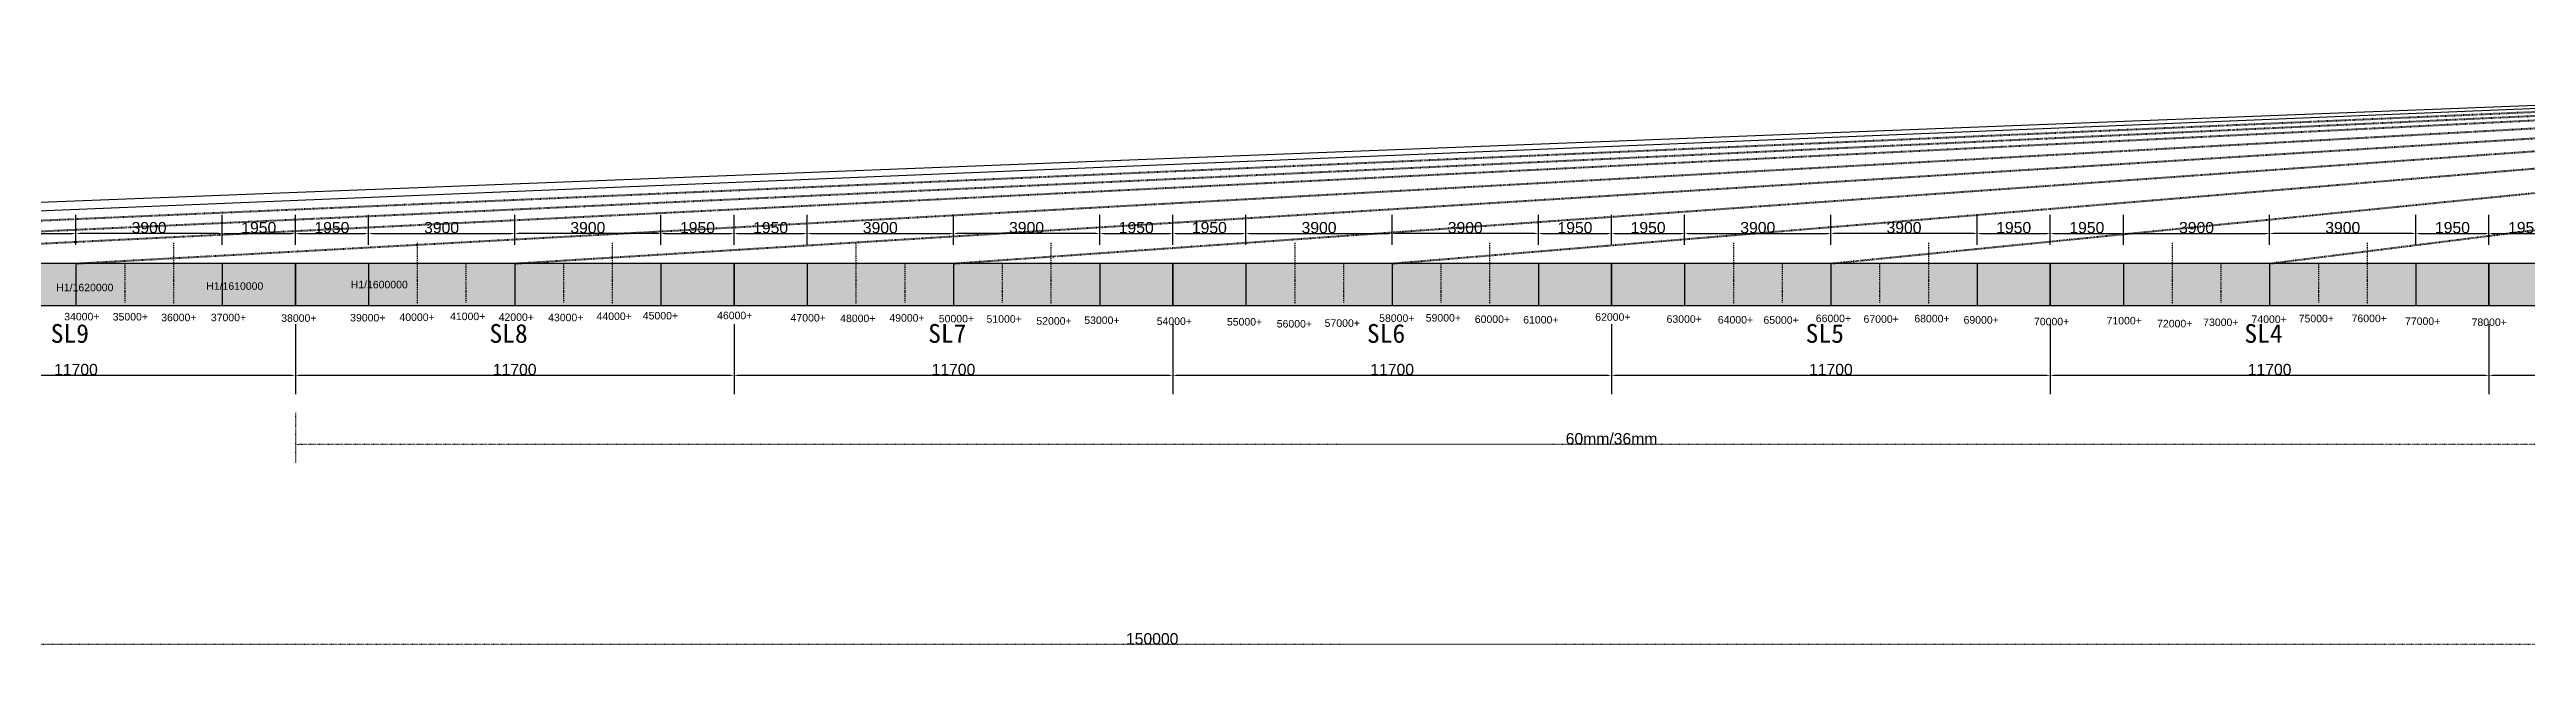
# Model space of a CAD drawing. Header units: millimetres. Extents: x -150378 to 490000, y -63094 to 58178.
# Drawn here: x -104405 to -38351, y -10652 to 5697 of the extents above; entities that cross this region are included whole.
import ezdxf

# ---------------------------------------------------------------- set-up
doc = ezdxf.new("R2010")
doc.units = ezdxf.units.MM
doc.header["$PDMODE"] = 3
doc.header["$PDSIZE"] = 200
doc.linetypes.add('ACAD_ISO03W100', pattern=[30, 12, -18])
doc.linetypes.add('DASHDOTX2', pattern=[50.8, 25.4, -12.7, 0, -12.7])
doc.styles.get("Standard").update_dxf_attribs({"font": 'arial.ttf'})
doc.dimstyles.new('ISO-25', dxfattribs={"dimtxt": 300, "dimasz": 100, "dimexe": 500, "dimexo": 500, "dimtad": 1, "dimtxsty": 'Standard', "dimcen": 2.5, "dimadec": 0, "dimazin": 0, "dimtfac": 1, "dimtmove": 0, "dimatfit": 3, "dimfxl": 1, "dimarcsym": 0})

# ---------------------------------------------------------------- blocks, each defined once
blk = doc.blocks.new('*D31')
at = {"color": 0, "lineweight": -2, "transparency": 16777216}
for p, q in [((-39350, -1619), (-39350, -3480)), ((-27650, -1619), (-27650, -3480)), ((-27750, -2980), (-39250, -2980))]:
    blk.add_line(p, q, dxfattribs=at)
at = {"color": 0, "transparency": 16777216}
for points in [[(-39250, -2964), (-39250, -2997), (-39350, -2980)], [(-27750, -2964), (-27750, -2997), (-27650, -2980)]]:
    blk.add_solid(points, dxfattribs=at)
at = {"layer": 'Defpoints', "color": 0, "transparency": 16777216}
for p in [(-39350, -1119), (-27650, -1119), (-39350, -2980)]:
    blk.add_point(p, dxfattribs=at)
at = {"color": 0, "transparency": 16777216, "insert": (-33500, -2827), "char_height": 300, "attachment_point": 5}
blk.add_mtext('11700', dxfattribs=at)
blk = doc.blocks.new('*D30')
at = {"color": 0, "lineweight": -2, "transparency": 16777216}
for p, q in [((-39350, 500), (-39350, 1299)), ((-39250, 799), (-37500, 799)), ((-37400, 500), (-37400, 1299))]:
    blk.add_line(p, q, dxfattribs=at)
at = {"color": 0, "transparency": 16777216}
for points in [[(-39250, 816), (-39250, 782), (-39350, 799)], [(-37500, 816), (-37500, 782), (-37400, 799)]]:
    blk.add_solid(points, dxfattribs=at)
at = {"layer": 'Defpoints', "color": 0, "transparency": 16777216}
for p in [(-37400, 799), (-39350, 0), (-37400, 0)]:
    blk.add_point(p, dxfattribs=at)
at = {"color": 0, "transparency": 16777216, "insert": (-38375, 953), "char_height": 300, "attachment_point": 5}
blk.add_mtext('1950', dxfattribs=at)
blk = doc.blocks.new('*D34')
at = {"color": 0, "lineweight": -2, "transparency": 16777216}
for p, q in [((-51050, -1619), (-51050, -3480)), ((-39350, -1619), (-39350, -3480)), ((-39450, -2980), (-50950, -2980))]:
    blk.add_line(p, q, dxfattribs=at)
at = {"color": 0, "transparency": 16777216}
for points in [[(-50950, -2964), (-50950, -2997), (-51050, -2980)], [(-39450, -2964), (-39450, -2997), (-39350, -2980)]]:
    blk.add_solid(points, dxfattribs=at)
at = {"layer": 'Defpoints', "color": 0, "transparency": 16777216}
for p in [(-51050, -1119), (-39350, -1119), (-51050, -2980)]:
    blk.add_point(p, dxfattribs=at)
at = {"color": 0, "transparency": 16777216, "insert": (-45200, -2827), "char_height": 300, "attachment_point": 5}
blk.add_mtext('11700', dxfattribs=at)
blk = doc.blocks.new('*D35')
at = {"color": 0, "lineweight": -2, "transparency": 16777216}
for p, q in [((-49100, 500), (-49100, 1299)), ((-49000, 799), (-45300, 799)), ((-45200, 500), (-45200, 1299))]:
    blk.add_line(p, q, dxfattribs=at)
at = {"color": 0, "transparency": 16777216}
for points in [[(-49000, 816), (-49000, 782), (-49100, 799)], [(-45300, 816), (-45300, 782), (-45200, 799)]]:
    blk.add_solid(points, dxfattribs=at)
at = {"layer": 'Defpoints', "color": 0, "transparency": 16777216}
for p in [(-45200, 799), (-49100, 0), (-45200, 0)]:
    blk.add_point(p, dxfattribs=at)
at = {"color": 0, "transparency": 16777216, "insert": (-47150, 953), "char_height": 300, "attachment_point": 5}
blk.add_mtext('3900', dxfattribs=at)
blk = doc.blocks.new('*D36')
at = {"color": 0, "lineweight": -2, "transparency": 16777216}
for p, q in [((-41300, 500), (-41300, 1299)), ((-41200, 799), (-39450, 799)), ((-39350, 500), (-39350, 1299))]:
    blk.add_line(p, q, dxfattribs=at)
at = {"color": 0, "transparency": 16777216}
for points in [[(-41200, 816), (-41200, 782), (-41300, 799)], [(-39450, 816), (-39450, 782), (-39350, 799)]]:
    blk.add_solid(points, dxfattribs=at)
at = {"layer": 'Defpoints', "color": 0, "transparency": 16777216}
for p in [(-39350, 799), (-41300, 0), (-39350, 0)]:
    blk.add_point(p, dxfattribs=at)
at = {"color": 0, "transparency": 16777216, "insert": (-40325, 953), "char_height": 300, "attachment_point": 5}
blk.add_mtext('1950', dxfattribs=at)
blk = doc.blocks.new('*D37')
at = {"color": 0, "lineweight": -2, "transparency": 16777216}
for p, q in [((-45200, 500), (-45200, 1299)), ((-41400, 799), (-45100, 799)), ((-41300, 500), (-41300, 1299))]:
    blk.add_line(p, q, dxfattribs=at)
at = {"color": 0, "transparency": 16777216}
for points in [[(-45100, 816), (-45100, 782), (-45200, 799)], [(-41400, 816), (-41400, 782), (-41300, 799)]]:
    blk.add_solid(points, dxfattribs=at)
at = {"layer": 'Defpoints', "color": 0, "transparency": 16777216}
for p in [(-45200, 799), (-45200, 0), (-41300, 0)]:
    blk.add_point(p, dxfattribs=at)
at = {"color": 0, "transparency": 16777216, "insert": (-43250, 953), "char_height": 300, "attachment_point": 5}
blk.add_mtext('3900', dxfattribs=at)
blk = doc.blocks.new('*D38')
at = {"color": 0, "lineweight": -2, "transparency": 16777216}
for p, q in [((-51050, 500), (-51050, 1299)), ((-50950, 799), (-49200, 799)), ((-49100, 500), (-49100, 1299))]:
    blk.add_line(p, q, dxfattribs=at)
at = {"color": 0, "transparency": 16777216}
for points in [[(-50950, 816), (-50950, 782), (-51050, 799)], [(-49200, 816), (-49200, 782), (-49100, 799)]]:
    blk.add_solid(points, dxfattribs=at)
at = {"layer": 'Defpoints', "color": 0, "transparency": 16777216}
for p in [(-49100, 799), (-51050, 0), (-49100, 0)]:
    blk.add_point(p, dxfattribs=at)
at = {"color": 0, "transparency": 16777216, "insert": (-50075, 953), "char_height": 300, "attachment_point": 5}
blk.add_mtext('1950', dxfattribs=at)
blk = doc.blocks.new('*D39')
at = {"color": 0, "lineweight": -2, "transparency": 16777216}
for p, q in [((-62750, -1619), (-62750, -3480)), ((-51050, -1619), (-51050, -3480)), ((-51150, -2980), (-62650, -2980))]:
    blk.add_line(p, q, dxfattribs=at)
at = {"color": 0, "transparency": 16777216}
for points in [[(-62650, -2964), (-62650, -2997), (-62750, -2980)], [(-51150, -2964), (-51150, -2997), (-51050, -2980)]]:
    blk.add_solid(points, dxfattribs=at)
at = {"layer": 'Defpoints', "color": 0, "transparency": 16777216}
for p in [(-62750, -1119), (-51050, -1119), (-62750, -2980)]:
    blk.add_point(p, dxfattribs=at)
at = {"color": 0, "transparency": 16777216, "insert": (-56900, -2827), "char_height": 300, "attachment_point": 5}
blk.add_mtext('11700', dxfattribs=at)
blk = doc.blocks.new('*D40')
at = {"color": 0, "lineweight": -2, "transparency": 16777216}
for p, q in [((-60800, 500), (-60800, 1299)), ((-60700, 799), (-57000, 799)), ((-56900, 500), (-56900, 1299))]:
    blk.add_line(p, q, dxfattribs=at)
at = {"color": 0, "transparency": 16777216}
for points in [[(-60700, 816), (-60700, 782), (-60800, 799)], [(-57000, 816), (-57000, 782), (-56900, 799)]]:
    blk.add_solid(points, dxfattribs=at)
at = {"layer": 'Defpoints', "color": 0, "transparency": 16777216}
for p in [(-56900, 799), (-60800, 0), (-56900, 0)]:
    blk.add_point(p, dxfattribs=at)
at = {"color": 0, "transparency": 16777216, "insert": (-58850, 953), "char_height": 300, "attachment_point": 5}
blk.add_mtext('3900', dxfattribs=at)
blk = doc.blocks.new('*D41')
at = {"color": 0, "lineweight": -2, "transparency": 16777216}
for p, q in [((-53000, 500), (-53000, 1299)), ((-52900, 799), (-51150, 799)), ((-51050, 500), (-51050, 1299))]:
    blk.add_line(p, q, dxfattribs=at)
at = {"color": 0, "transparency": 16777216}
for points in [[(-52900, 816), (-52900, 782), (-53000, 799)], [(-51150, 816), (-51150, 782), (-51050, 799)]]:
    blk.add_solid(points, dxfattribs=at)
at = {"layer": 'Defpoints', "color": 0, "transparency": 16777216}
for p in [(-51050, 799), (-53000, 0), (-51050, 0)]:
    blk.add_point(p, dxfattribs=at)
at = {"color": 0, "transparency": 16777216, "insert": (-52025, 953), "char_height": 300, "attachment_point": 5}
blk.add_mtext('1950', dxfattribs=at)
blk = doc.blocks.new('*D42')
at = {"color": 0, "lineweight": -2, "transparency": 16777216}
for p, q in [((-56900, 500), (-56900, 1299)), ((-53100, 799), (-56800, 799)), ((-53000, 500), (-53000, 1299))]:
    blk.add_line(p, q, dxfattribs=at)
at = {"color": 0, "transparency": 16777216}
for points in [[(-56800, 816), (-56800, 782), (-56900, 799)], [(-53100, 816), (-53100, 782), (-53000, 799)]]:
    blk.add_solid(points, dxfattribs=at)
at = {"layer": 'Defpoints', "color": 0, "transparency": 16777216}
for p in [(-56900, 799), (-56900, 0), (-53000, 0)]:
    blk.add_point(p, dxfattribs=at)
at = {"color": 0, "transparency": 16777216, "insert": (-54950, 953), "char_height": 300, "attachment_point": 5}
blk.add_mtext('3900', dxfattribs=at)
blk = doc.blocks.new('*D43')
at = {"color": 0, "lineweight": -2, "transparency": 16777216}
for p, q in [((-62750, 500), (-62750, 1299)), ((-62650, 799), (-60900, 799)), ((-60800, 500), (-60800, 1299))]:
    blk.add_line(p, q, dxfattribs=at)
at = {"color": 0, "transparency": 16777216}
for points in [[(-62650, 816), (-62650, 782), (-62750, 799)], [(-60900, 816), (-60900, 782), (-60800, 799)]]:
    blk.add_solid(points, dxfattribs=at)
at = {"layer": 'Defpoints', "color": 0, "transparency": 16777216}
for p in [(-60800, 799), (-62750, 0), (-60800, 0)]:
    blk.add_point(p, dxfattribs=at)
at = {"color": 0, "transparency": 16777216, "insert": (-61775, 953), "char_height": 300, "attachment_point": 5}
blk.add_mtext('1950', dxfattribs=at)
blk = doc.blocks.new('*D44')
at = {"color": 0, "lineweight": -2, "transparency": 16777216}
for p, q in [((-74450, -1619), (-74450, -3480)), ((-62750, -1619), (-62750, -3480)), ((-62850, -2980), (-74350, -2980))]:
    blk.add_line(p, q, dxfattribs=at)
at = {"color": 0, "transparency": 16777216}
for points in [[(-74350, -2964), (-74350, -2997), (-74450, -2980)], [(-62850, -2964), (-62850, -2997), (-62750, -2980)]]:
    blk.add_solid(points, dxfattribs=at)
at = {"layer": 'Defpoints', "color": 0, "transparency": 16777216}
for p in [(-74450, -1119), (-62750, -1119), (-74450, -2980)]:
    blk.add_point(p, dxfattribs=at)
at = {"color": 0, "transparency": 16777216, "insert": (-68600, -2827), "char_height": 300, "attachment_point": 5}
blk.add_mtext('11700', dxfattribs=at)
blk = doc.blocks.new('*D45')
at = {"color": 0, "lineweight": -2, "transparency": 16777216}
for p, q in [((-72500, 500), (-72500, 1299)), ((-72400, 799), (-68700, 799)), ((-68600, 500), (-68600, 1299))]:
    blk.add_line(p, q, dxfattribs=at)
at = {"color": 0, "transparency": 16777216}
for points in [[(-72400, 816), (-72400, 782), (-72500, 799)], [(-68700, 816), (-68700, 782), (-68600, 799)]]:
    blk.add_solid(points, dxfattribs=at)
at = {"layer": 'Defpoints', "color": 0, "transparency": 16777216}
for p in [(-68600, 799), (-72500, 0), (-68600, 0)]:
    blk.add_point(p, dxfattribs=at)
at = {"color": 0, "transparency": 16777216, "insert": (-70550, 953), "char_height": 300, "attachment_point": 5}
blk.add_mtext('3900', dxfattribs=at)
blk = doc.blocks.new('*D46')
at = {"color": 0, "lineweight": -2, "transparency": 16777216}
for p, q in [((-64700, 500), (-64700, 1299)), ((-64600, 799), (-62850, 799)), ((-62750, 500), (-62750, 1299))]:
    blk.add_line(p, q, dxfattribs=at)
at = {"color": 0, "transparency": 16777216}
for points in [[(-64600, 816), (-64600, 782), (-64700, 799)], [(-62850, 816), (-62850, 782), (-62750, 799)]]:
    blk.add_solid(points, dxfattribs=at)
at = {"layer": 'Defpoints', "color": 0, "transparency": 16777216}
for p in [(-62750, 799), (-64700, 0), (-62750, 0)]:
    blk.add_point(p, dxfattribs=at)
at = {"color": 0, "transparency": 16777216, "insert": (-63725, 953), "char_height": 300, "attachment_point": 5}
blk.add_mtext('1950', dxfattribs=at)
blk = doc.blocks.new('*D47')
at = {"color": 0, "lineweight": -2, "transparency": 16777216}
for p, q in [((-68600, 500), (-68600, 1299)), ((-64800, 799), (-68500, 799)), ((-64700, 500), (-64700, 1299))]:
    blk.add_line(p, q, dxfattribs=at)
at = {"color": 0, "transparency": 16777216}
for points in [[(-68500, 816), (-68500, 782), (-68600, 799)], [(-64800, 816), (-64800, 782), (-64700, 799)]]:
    blk.add_solid(points, dxfattribs=at)
at = {"layer": 'Defpoints', "color": 0, "transparency": 16777216}
for p in [(-68600, 799), (-68600, 0), (-64700, 0)]:
    blk.add_point(p, dxfattribs=at)
at = {"color": 0, "transparency": 16777216, "insert": (-66650, 953), "char_height": 300, "attachment_point": 5}
blk.add_mtext('3900', dxfattribs=at)
blk = doc.blocks.new('*D48')
at = {"color": 0, "lineweight": -2, "transparency": 16777216}
for p, q in [((-74450, 500), (-74450, 1299)), ((-74350, 799), (-72600, 799)), ((-72500, 500), (-72500, 1299))]:
    blk.add_line(p, q, dxfattribs=at)
at = {"color": 0, "transparency": 16777216}
for points in [[(-74350, 816), (-74350, 782), (-74450, 799)], [(-72600, 816), (-72600, 782), (-72500, 799)]]:
    blk.add_solid(points, dxfattribs=at)
at = {"layer": 'Defpoints', "color": 0, "transparency": 16777216}
for p in [(-72500, 799), (-74450, 0), (-72500, 0)]:
    blk.add_point(p, dxfattribs=at)
at = {"color": 0, "transparency": 16777216, "insert": (-73475, 953), "char_height": 300, "attachment_point": 5}
blk.add_mtext('1950', dxfattribs=at)
blk = doc.blocks.new('*D49')
at = {"color": 0, "lineweight": -2, "transparency": 16777216}
for p, q in [((-86150, -1619), (-86150, -3480)), ((-74450, -1619), (-74450, -3480)), ((-74550, -2980), (-86050, -2980))]:
    blk.add_line(p, q, dxfattribs=at)
at = {"color": 0, "transparency": 16777216}
for points in [[(-86050, -2964), (-86050, -2997), (-86150, -2980)], [(-74550, -2964), (-74550, -2997), (-74450, -2980)]]:
    blk.add_solid(points, dxfattribs=at)
at = {"layer": 'Defpoints', "color": 0, "transparency": 16777216}
for p in [(-86150, -1119), (-74450, -1119), (-86150, -2980)]:
    blk.add_point(p, dxfattribs=at)
at = {"color": 0, "transparency": 16777216, "insert": (-80300, -2827), "char_height": 300, "attachment_point": 5}
blk.add_mtext('11700', dxfattribs=at)
blk = doc.blocks.new('*D50')
at = {"color": 0, "lineweight": -2, "transparency": 16777216}
for p, q in [((-84200, 500), (-84200, 1299)), ((-84100, 799), (-80400, 799)), ((-80300, 500), (-80300, 1299))]:
    blk.add_line(p, q, dxfattribs=at)
at = {"color": 0, "transparency": 16777216}
for points in [[(-84100, 816), (-84100, 782), (-84200, 799)], [(-80400, 816), (-80400, 782), (-80300, 799)]]:
    blk.add_solid(points, dxfattribs=at)
at = {"layer": 'Defpoints', "color": 0, "transparency": 16777216}
for p in [(-80300, 799), (-84200, 0), (-80300, 0)]:
    blk.add_point(p, dxfattribs=at)
at = {"color": 0, "transparency": 16777216, "insert": (-82250, 953), "char_height": 300, "attachment_point": 5}
blk.add_mtext('3900', dxfattribs=at)
blk = doc.blocks.new('*D51')
at = {"color": 0, "lineweight": -2, "transparency": 16777216}
for p, q in [((-76400, 500), (-76400, 1299)), ((-76300, 799), (-74550, 799)), ((-74450, 500), (-74450, 1299))]:
    blk.add_line(p, q, dxfattribs=at)
at = {"color": 0, "transparency": 16777216}
for points in [[(-76300, 816), (-76300, 782), (-76400, 799)], [(-74550, 816), (-74550, 782), (-74450, 799)]]:
    blk.add_solid(points, dxfattribs=at)
at = {"layer": 'Defpoints', "color": 0, "transparency": 16777216}
for p in [(-74450, 799), (-76400, 0), (-74450, 0)]:
    blk.add_point(p, dxfattribs=at)
at = {"color": 0, "transparency": 16777216, "insert": (-75425, 953), "char_height": 300, "attachment_point": 5}
blk.add_mtext('1950', dxfattribs=at)
blk = doc.blocks.new('*D52')
at = {"color": 0, "lineweight": -2, "transparency": 16777216}
for p, q in [((-80300, 500), (-80300, 1299)), ((-76500, 799), (-80200, 799)), ((-76400, 500), (-76400, 1299))]:
    blk.add_line(p, q, dxfattribs=at)
at = {"color": 0, "transparency": 16777216}
for points in [[(-80200, 816), (-80200, 782), (-80300, 799)], [(-76500, 816), (-76500, 782), (-76400, 799)]]:
    blk.add_solid(points, dxfattribs=at)
at = {"layer": 'Defpoints', "color": 0, "transparency": 16777216}
for p in [(-80300, 799), (-80300, 0), (-76400, 0)]:
    blk.add_point(p, dxfattribs=at)
at = {"color": 0, "transparency": 16777216, "insert": (-78350, 953), "char_height": 300, "attachment_point": 5}
blk.add_mtext('3900', dxfattribs=at)
blk = doc.blocks.new('*D53')
at = {"color": 0, "lineweight": -2, "transparency": 16777216}
for p, q in [((-86150, 500), (-86150, 1299)), ((-86050, 799), (-84300, 799)), ((-84200, 500), (-84200, 1299))]:
    blk.add_line(p, q, dxfattribs=at)
at = {"color": 0, "transparency": 16777216}
for points in [[(-86050, 816), (-86050, 782), (-86150, 799)], [(-84300, 816), (-84300, 782), (-84200, 799)]]:
    blk.add_solid(points, dxfattribs=at)
at = {"layer": 'Defpoints', "color": 0, "transparency": 16777216}
for p in [(-84200, 799), (-86150, 0), (-84200, 0)]:
    blk.add_point(p, dxfattribs=at)
at = {"color": 0, "transparency": 16777216, "insert": (-85175, 953), "char_height": 300, "attachment_point": 5}
blk.add_mtext('1950', dxfattribs=at)
blk = doc.blocks.new('*D54')
at = {"color": 0, "lineweight": -2, "transparency": 16777216}
for p, q in [((-97850, -1619), (-97850, -3480)), ((-86150, -1619), (-86150, -3480)), ((-86250, -2980), (-97750, -2980))]:
    blk.add_line(p, q, dxfattribs=at)
at = {"color": 0, "transparency": 16777216}
for points in [[(-97750, -2964), (-97750, -2997), (-97850, -2980)], [(-86250, -2964), (-86250, -2997), (-86150, -2980)]]:
    blk.add_solid(points, dxfattribs=at)
at = {"layer": 'Defpoints', "color": 0, "transparency": 16777216}
for p in [(-97850, -1119), (-86150, -1119), (-97850, -2980)]:
    blk.add_point(p, dxfattribs=at)
at = {"color": 0, "transparency": 16777216, "insert": (-92000, -2827), "char_height": 300, "attachment_point": 5}
blk.add_mtext('11700', dxfattribs=at)
blk = doc.blocks.new('*D55')
at = {"color": 0, "lineweight": -2, "transparency": 16777216}
for p, q in [((-95900, 500), (-95900, 1299)), ((-95800, 799), (-92100, 799)), ((-92000, 500), (-92000, 1299))]:
    blk.add_line(p, q, dxfattribs=at)
at = {"color": 0, "transparency": 16777216}
for points in [[(-95800, 816), (-95800, 782), (-95900, 799)], [(-92100, 816), (-92100, 782), (-92000, 799)]]:
    blk.add_solid(points, dxfattribs=at)
at = {"layer": 'Defpoints', "color": 0, "transparency": 16777216}
for p in [(-92000, 799), (-95900, 0), (-92000, 0)]:
    blk.add_point(p, dxfattribs=at)
at = {"color": 0, "transparency": 16777216, "insert": (-93950, 953), "char_height": 300, "attachment_point": 5}
blk.add_mtext('3900', dxfattribs=at)
blk = doc.blocks.new('*D56')
at = {"color": 0, "lineweight": -2, "transparency": 16777216}
for p, q in [((-88100, 500), (-88100, 1299)), ((-88000, 799), (-86250, 799)), ((-86150, 500), (-86150, 1299))]:
    blk.add_line(p, q, dxfattribs=at)
at = {"color": 0, "transparency": 16777216}
for points in [[(-88000, 816), (-88000, 782), (-88100, 799)], [(-86250, 816), (-86250, 782), (-86150, 799)]]:
    blk.add_solid(points, dxfattribs=at)
at = {"layer": 'Defpoints', "color": 0, "transparency": 16777216}
for p in [(-86150, 799), (-88100, 0), (-86150, 0)]:
    blk.add_point(p, dxfattribs=at)
at = {"color": 0, "transparency": 16777216, "insert": (-87125, 953), "char_height": 300, "attachment_point": 5}
blk.add_mtext('1950', dxfattribs=at)
blk = doc.blocks.new('*D57')
at = {"color": 0, "lineweight": -2, "transparency": 16777216}
for p, q in [((-92000, 500), (-92000, 1299)), ((-88200, 799), (-91900, 799)), ((-88100, 500), (-88100, 1299))]:
    blk.add_line(p, q, dxfattribs=at)
at = {"color": 0, "transparency": 16777216}
for points in [[(-91900, 816), (-91900, 782), (-92000, 799)], [(-88200, 816), (-88200, 782), (-88100, 799)]]:
    blk.add_solid(points, dxfattribs=at)
at = {"layer": 'Defpoints', "color": 0, "transparency": 16777216}
for p in [(-92000, 799), (-92000, 0), (-88100, 0)]:
    blk.add_point(p, dxfattribs=at)
at = {"color": 0, "transparency": 16777216, "insert": (-90050, 953), "char_height": 300, "attachment_point": 5}
blk.add_mtext('3900', dxfattribs=at)
blk = doc.blocks.new('*D58')
at = {"color": 0, "lineweight": -2, "transparency": 16777216}
for p, q in [((-97850, 500), (-97850, 1299)), ((-97750, 799), (-96000, 799)), ((-95900, 500), (-95900, 1299))]:
    blk.add_line(p, q, dxfattribs=at)
at = {"color": 0, "transparency": 16777216}
for points in [[(-97750, 816), (-97750, 782), (-97850, 799)], [(-96000, 816), (-96000, 782), (-95900, 799)]]:
    blk.add_solid(points, dxfattribs=at)
at = {"layer": 'Defpoints', "color": 0, "transparency": 16777216}
for p in [(-95900, 799), (-97850, 0), (-95900, 0)]:
    blk.add_point(p, dxfattribs=at)
at = {"color": 0, "transparency": 16777216, "insert": (-96875, 953), "char_height": 300, "attachment_point": 5}
blk.add_mtext('1950', dxfattribs=at)
blk = doc.blocks.new('*D59')
at = {"color": 0, "lineweight": -2, "transparency": 16777216}
for p, q in [((-109550, -1619), (-109550, -3480)), ((-97850, -1619), (-97850, -3480)), ((-97950, -2980), (-109450, -2980))]:
    blk.add_line(p, q, dxfattribs=at)
at = {"color": 0, "transparency": 16777216}
for points in [[(-109450, -2964), (-109450, -2997), (-109550, -2980)], [(-97950, -2964), (-97950, -2997), (-97850, -2980)]]:
    blk.add_solid(points, dxfattribs=at)
at = {"layer": 'Defpoints', "color": 0, "transparency": 16777216}
for p in [(-109550, -1119), (-97850, -1119), (-109550, -2980)]:
    blk.add_point(p, dxfattribs=at)
at = {"color": 0, "transparency": 16777216, "insert": (-103700, -2827), "char_height": 300, "attachment_point": 5}
blk.add_mtext('11700', dxfattribs=at)
blk = doc.blocks.new('*D60')
at = {"color": 0, "lineweight": -2, "transparency": 16777216}
for p, q in [((-107600, 500), (-107600, 1299)), ((-107500, 799), (-103800, 799)), ((-103700, 500), (-103700, 1299))]:
    blk.add_line(p, q, dxfattribs=at)
at = {"color": 0, "transparency": 16777216}
for points in [[(-107500, 816), (-107500, 782), (-107600, 799)], [(-103800, 816), (-103800, 782), (-103700, 799)]]:
    blk.add_solid(points, dxfattribs=at)
at = {"layer": 'Defpoints', "color": 0, "transparency": 16777216}
for p in [(-103700, 799), (-107600, 0), (-103700, 0)]:
    blk.add_point(p, dxfattribs=at)
at = {"color": 0, "transparency": 16777216, "insert": (-105650, 953), "char_height": 300, "attachment_point": 5}
blk.add_mtext('3900', dxfattribs=at)
blk = doc.blocks.new('*D61')
at = {"color": 0, "lineweight": -2, "transparency": 16777216}
for p, q in [((-99800, 500), (-99800, 1299)), ((-99700, 799), (-97950, 799)), ((-97850, 500), (-97850, 1299))]:
    blk.add_line(p, q, dxfattribs=at)
at = {"color": 0, "transparency": 16777216}
for points in [[(-99700, 816), (-99700, 782), (-99800, 799)], [(-97950, 816), (-97950, 782), (-97850, 799)]]:
    blk.add_solid(points, dxfattribs=at)
at = {"layer": 'Defpoints', "color": 0, "transparency": 16777216}
for p in [(-97850, 799), (-99800, 0), (-97850, 0)]:
    blk.add_point(p, dxfattribs=at)
at = {"color": 0, "transparency": 16777216, "insert": (-98825, 953), "char_height": 300, "attachment_point": 5}
blk.add_mtext('1950', dxfattribs=at)
blk = doc.blocks.new('*D62')
at = {"color": 0, "lineweight": -2, "transparency": 16777216}
for p, q in [((-103700, 500), (-103700, 1299)), ((-99900, 799), (-103600, 799)), ((-99800, 500), (-99800, 1299))]:
    blk.add_line(p, q, dxfattribs=at)
at = {"color": 0, "transparency": 16777216}
for points in [[(-103600, 816), (-103600, 782), (-103700, 799)], [(-99900, 816), (-99900, 782), (-99800, 799)]]:
    blk.add_solid(points, dxfattribs=at)
at = {"layer": 'Defpoints', "color": 0, "transparency": 16777216}
for p in [(-103700, 799), (-103700, 0), (-99800, 0)]:
    blk.add_point(p, dxfattribs=at)
at = {"color": 0, "transparency": 16777216, "insert": (-101750, 953), "char_height": 300, "attachment_point": 5}
blk.add_mtext('3900', dxfattribs=at)
blk = doc.blocks.new('*D136')
at = {"color": 0, "linetype": 'ACAD_ISO03W100', "lineweight": -2, "transparency": 16777216}
for p, q in [((-150000, -1622), (-150000, -10652)), ((0, -7582), (0, -10652)), ((-100, -10152), (-149900, -10152))]:
    blk.add_line(p, q, dxfattribs=at)
at = {"color": 0, "linetype": 'ACAD_ISO03W100', "lineweight": 100, "transparency": 16777216}
for points in [[(-149900, -10135), (-149900, -10169), (-150000, -10152)], [(-100, -10135), (-100, -10169), (0, -10152)]]:
    blk.add_solid(points, dxfattribs=at)
at = {"layer": 'Defpoints', "color": 0, "linetype": 'ACAD_ISO03W100', "lineweight": 100, "transparency": 16777216}
for p in [(-150000, -1122), (0, -7082), (-150000, -10152)]:
    blk.add_point(p, dxfattribs=at)
at = {"color": 0, "linetype": 'ACAD_ISO03W100', "lineweight": 100, "transparency": 16777216, "insert": (-75000, -9998), "char_height": 300, "attachment_point": 5}
blk.add_mtext('150000', dxfattribs=at)
blk = doc.blocks.new('*D312')
at = {"color": 0, "linetype": 'ACAD_ISO03W100', "lineweight": -2, "transparency": 16777216}
for p, q in [((-97850, -3980), (-97850, -5325)), ((-27650, -3980), (-27650, -5325)), ((-27750, -4825), (-97750, -4825))]:
    blk.add_line(p, q, dxfattribs=at)
at = {"color": 0, "linetype": 'ACAD_ISO03W100', "lineweight": 100, "transparency": 16777216}
for points in [[(-97750, -4808), (-97750, -4841), (-97850, -4825)], [(-27750, -4808), (-27750, -4841), (-27650, -4825)]]:
    blk.add_solid(points, dxfattribs=at)
at = {"layer": 'Defpoints', "color": 0, "linetype": 'ACAD_ISO03W100', "lineweight": 100, "transparency": 16777216}
for p in [(-97850, -3480), (-27650, -3480), (-97850, -4825)]:
    blk.add_point(p, dxfattribs=at)
at = {"color": 0, "linetype": 'ACAD_ISO03W100', "lineweight": 100, "transparency": 16777216, "insert": (-62750, -4669), "char_height": 300, "attachment_point": 5}
blk.add_mtext('60mm/36mm', dxfattribs=at)

msp = doc.modelspace()

# ---------------------------------------------------------------- hatches: boundary and pattern name
at = {"true_color": 0x7aafdf}
h = msp.add_hatch(color=143, dxfattribs=at)
h.dxf.hatch_style = 1
h.paths.add_polyline_path([(-99800, 0), (-103700, 0), (-103700, -1119.046), (-99800, -1119.046)])
h.paths.add_polyline_path([(-97850, 0), (-99800, 0), (-99800, -1119.046), (-97850, -1119.046)])
h.paths.add_polyline_path([(-103700, 0), (-107600, 0), (-107600, -1119.046), (-103700, -1119.046)])
h.paths.add_polyline_path([(-107600, 0), (-109550, 0), (-109550, -1119.046), (-107600, -1119.046)])
h = msp.add_hatch(color=143, dxfattribs=at)
h.dxf.hatch_style = 1
h.paths.add_polyline_path([(-88100, 0), (-92000, 0), (-92000, -1119.046), (-88100, -1119.046)])
h.paths.add_polyline_path([(-86150, 0), (-88100, 0), (-88100, -1119.046), (-86150, -1119.046)])
h.paths.add_polyline_path([(-92000, 0), (-95900, 0), (-95900, -1119.046), (-92000, -1119.046)])
h.paths.add_polyline_path([(-95900, 0), (-97850, 0), (-97850, -1119.046), (-95900, -1119.046)])
h = msp.add_hatch(color=143, dxfattribs=at)
h.dxf.hatch_style = 1
h.paths.add_polyline_path([(-76400, 0), (-80300, 0), (-80300, -1119.046), (-76400, -1119.046)])
h.paths.add_polyline_path([(-74450, 0), (-76400, 0), (-76400, -1119.046), (-74450, -1119.046)])
h.paths.add_polyline_path([(-80300, 0), (-84200, 0), (-84200, -1119.046), (-80300, -1119.046)])
h.paths.add_polyline_path([(-84200, 0), (-86150, 0), (-86150, -1119.046), (-84200, -1119.046)])
h = msp.add_hatch(color=143, dxfattribs=at)
h.dxf.hatch_style = 1
h.paths.add_polyline_path([(-64700, 0), (-68600, 0), (-68600, -1119.046), (-64700, -1119.046)])
h.paths.add_polyline_path([(-62750, 0), (-64700, 0), (-64700, -1119.046), (-62750, -1119.046)])
h.paths.add_polyline_path([(-68600, 0), (-72500, 0), (-72500, -1119.046), (-68600, -1119.046)])
h.paths.add_polyline_path([(-72500, 0), (-74450, 0), (-74450, -1119.046), (-72500, -1119.046)])
h = msp.add_hatch(color=143, dxfattribs=at)
h.dxf.hatch_style = 1
h.paths.add_polyline_path([(-64700, 0), (-68600, 0), (-68600, -1119.046), (-64700, -1119.046)])
h.paths.add_polyline_path([(-62750, 0), (-64700, 0), (-64700, -1119.046), (-62750, -1119.046)])
h.paths.add_polyline_path([(-68600, 0), (-72500, 0), (-72500, -1119.046), (-68600, -1119.046)])
h.paths.add_polyline_path([(-72500, 0), (-74450, 0), (-74450, -1119.046), (-72500, -1119.046)])
h = msp.add_hatch(color=143, dxfattribs=at)
h.dxf.hatch_style = 1
h.paths.add_polyline_path([(-53000, 0), (-56900, 0), (-56900, -1119.046), (-53000, -1119.046)])
h.paths.add_polyline_path([(-51050, 0), (-53000, 0), (-53000, -1119.046), (-51050, -1119.046)])
h.paths.add_polyline_path([(-56900, 0), (-60800, 0), (-60800, -1119.046), (-56900, -1119.046)])
h.paths.add_polyline_path([(-60800, 0), (-62750, 0), (-62750, -1119.046), (-60800, -1119.046)])
h = msp.add_hatch(color=143, dxfattribs=at)
h.dxf.hatch_style = 1
h.paths.add_polyline_path([(-53000, 0), (-56900, 0), (-56900, -1119.046), (-53000, -1119.046)])
h.paths.add_polyline_path([(-51050, 0), (-53000, 0), (-53000, -1119.046), (-51050, -1119.046)])
h.paths.add_polyline_path([(-56900, 0), (-60800, 0), (-60800, -1119.046), (-56900, -1119.046)])
h.paths.add_polyline_path([(-60800, 0), (-62750, 0), (-62750, -1119.046), (-60800, -1119.046)])
h = msp.add_hatch(color=143, dxfattribs=at)
h.dxf.hatch_style = 1
h.paths.add_polyline_path([(-41300, 0), (-45200, 0), (-45200, -1119.046), (-41300, -1119.046)])
h.paths.add_polyline_path([(-39350, 0), (-41300, 0), (-41300, -1119.046), (-39350, -1119.046)])
h.paths.add_polyline_path([(-45200, 0), (-49100, 0), (-49100, -1119.046), (-45200, -1119.046)])
h.paths.add_polyline_path([(-49100, 0), (-51050, 0), (-51050, -1119.046), (-49100, -1119.046)])
h = msp.add_hatch(color=143, dxfattribs=at)
h.dxf.hatch_style = 1
h.paths.add_polyline_path([(-41300, 0), (-45200, 0), (-45200, -1119.046), (-41300, -1119.046)])
h.paths.add_polyline_path([(-39350, 0), (-41300, 0), (-41300, -1119.046), (-39350, -1119.046)])
h.paths.add_polyline_path([(-45200, 0), (-49100, 0), (-49100, -1119.046), (-45200, -1119.046)])
h.paths.add_polyline_path([(-49100, 0), (-51050, 0), (-51050, -1119.046), (-49100, -1119.046)])
h = msp.add_hatch(color=143, dxfattribs=at)
h.dxf.hatch_style = 1
h.paths.add_polyline_path([(-29600, 0), (-33500, 0), (-33500, -1119.046), (-29600, -1119.046)])
h.paths.add_polyline_path([(-27650, 0), (-29600, 0), (-29600, -1119.046), (-27650, -1119.046)])
h.paths.add_polyline_path([(-33500, 0), (-37400, 0), (-37400, -1119.046), (-33500, -1119.046)])
h.paths.add_polyline_path([(-37400, 0), (-39350, 0), (-39350, -1119.046), (-37400, -1119.046)])

# ---------------------------------------------------------------- linework, layer by layer
for p, q in [((-146600, 0), (0, 5696.894, 106998.121)), ((-138800, 0), (0, 5696.894, 106998.121)), ((-103700, 0), (-103700, -1119.046)), ((-103700, 0), (-103700, -1119.046)), ((-99800, 0), (-99800, -1119.046)), ((-95900, 0), (-95900, -1119.046)), ((-92000, 0), (-92000, -1119.046)), ((-92000, 0), (-92000, -1119.046)), ((-88100, 0), (-88100, -1119.046)), ((-84200, 0), (-84200, -1119.046)), ((-80300, 0), (-80300, -1119.046)), ((-80300, 0), (-80300, -1119.046)), ((-76400, 0), (-76400, -1119.046)), ((-72500, 0), (-72500, -1119.046)), ((-72500, 0), (-72500, -1119.046)), ((-68600, 0), (-68600, -1119.046)), ((-68600, 0), (-68600, -1119.046)), ((-68600, 0), (-68600, -1119.046)), ((-64700, 0), (-64700, -1119.046)), ((-64700, 0), (-64700, -1119.046)), ((-60800, 0), (-60800, -1119.046)), ((-60800, 0), (-60800, -1119.046)), ((-56900, 0), (-56900, -1119.046)), ((-56900, 0), (-56900, -1119.046)), ((-56900, 0), (-56900, -1119.046)), ((-53000, 0), (-53000, -1119.046)), ((-53000, 0), (-53000, -1119.046)), ((-49100, 0), (-49100, -1119.046)), ((-49100, 0), (-49100, -1119.046)), ((-45200, 0), (-45200, -1119.046)), ((-45200, 0), (-45200, -1119.046)), ((-45200, 0), (-45200, -1119.046)), ((-41300, 0), (-41300, -1119.046)), ((-41300, 0), (-41300, -1119.046))]:
    msp.add_line(p, q)
at = {"linetype": 'ACAD_ISO03W100', "lineweight": 100}
for p in [(-131000, 0), (-123200, 0), (-115400, 0), (-103700, 0), (-92000, 0), (-80300, 0), (-68600, 0), (-56900, 0), (-45200, 0)]:
    msp.add_line(p, (0, 5696.894, 106998.121), dxfattribs=at)
at = {"color": 1, "linetype": 'DASHDOTX2'}
for p, q in [((-102400, 0, 2240.514), (-102400, -1052.108, -2644.819)), ((-101100, 547.483), (-101100, -1079.094, -2644.819)), ((-94600, 547.483), (-94600, -1079.094, -2644.819)), ((-93300, 0, 2240.514), (-93300, -1052.108, -2644.819)), ((-90700, 0, 2240.514), (-90700, -1052.108, -2644.819)), ((-89400, 547.483), (-89400, -1079.094, -2644.819)), ((-82900, 547.483), (-82900, -1079.094, -2644.819)), ((-81600, 0, 2240.514), (-81600, -1052.108, -2644.819)), ((-79000, 0, 2240.514), (-79000, -1052.108, -2644.819)), ((-77700, 547.483), (-77700, -1079.094, -2644.819)), ((-71200, 547.483), (-71200, -1079.094, -2644.819)), ((-69900, 0, 2240.514), (-69900, -1052.108, -2644.819)), ((-67300, 0, 2240.514), (-67300, -1052.108, -2644.819)), ((-66000, 547.483), (-66000, -1079.094, -2644.819)), ((-59500, 547.483), (-59500, -1079.094, -2644.819)), ((-58200, 0, 2240.514), (-58200, -1052.108, -2644.819)), ((-55600, 0, 2240.514), (-55600, -1052.108, -2644.819)), ((-54300, 547.483), (-54300, -1079.094, -2644.819)), ((-47800, 547.483), (-47800, -1079.094, -2644.819)), ((-46500, 0, 2240.514), (-46500, -1052.108, -2644.819)), ((-43900, 0, 2240.514), (-43900, -1052.108, -2644.819)), ((-42600, 547.483), (-42600, -1079.094, -2644.819))]:
    msp.add_line(p, q, dxfattribs=at)
for points in [[(-97850, 0), (-109550, 0), (-109550, -1119.046), (-97850, -1119.046)], [(-86150, 0), (-97850, 0), (-97850, -1119.046), (-86150, -1119.046)], [(-74450, 0), (-86150, 0), (-86150, -1119.046), (-74450, -1119.046)], [(-62750, 0), (-74450, 0), (-74450, -1119.046), (-62750, -1119.046)], [(-62750, 0), (-74450, 0), (-74450, -1119.046), (-62750, -1119.046)], [(-51050, 0), (-62750, 0), (-62750, -1119.046), (-51050, -1119.046)], [(-51050, 0), (-62750, 0), (-62750, -1119.046), (-51050, -1119.046)], [(-39350, 0), (-51050, 0), (-51050, -1119.046), (-39350, -1119.046)], [(-39350, 0), (-51050, 0), (-51050, -1119.046), (-39350, -1119.046)], [(-27650, 0), (-39350, 0), (-39350, -1119.046), (-27650, -1119.046)]]:
    msp.add_lwpolyline(points, close=True)

# ---------------------------------------------------------------- texts
at = {"linetype": 'ACAD_ISO03W100', "lineweight": 100, "char_height": 200, "attachment_point": 3}
for s, width, insert in [('H1/1620000', 1801.54645, (-102702.366, -539.924)), ('H1/1610000', 1801.54645, (-98704.319, -501.225)), ('H1/1600000', 1801.54645, (-94850.927, -461.392)), ('34000+', 1034.48869, (-103074.631, -1314.866)), ('35000+', 1034.48869, (-101779.07, -1319.01)), ('41000+', 1034.48869, (-92783.635, -1308.656)), ('44000+', 1034.48869, (-88876.86, -1305.594)), ('45000+', 1034.48869, (-87643.535, -1290.552)), ('46000+', 1034.48869, (-85662.697, -1284.469)), ('36000+', 1034.48869, (-100485.458, -1337.945)), ('37000+', 1034.48869, (-99162.422, -1338.243)), ('38000+', 1034.48869, (-97285.891, -1354.073)), ('39000+', 1034.48869, (-95447.54, -1343.897)), ('40000+', 1034.48869, (-94133.948, -1331.07)), ('42000+', 1034.48869, (-91487.612, -1330.087)), ('43000+', 1034.48869, (-90167.775, -1338.653)), ('47000+', 1034.48869, (-83702.612, -1346.385)), ('48000+', 1034.48869, (-82380.544, -1362.143)), ('49000+', 1034.48869, (-81067.794, -1349.258)), ('50000+', 1034.48869, (-79749.689, -1368.994)), ('51000+', 1034.48869, (-78477.792, -1377.773)), ('52000+', 1034.48869, (-77148.52, -1430.03)), ('53000+', 1034.48869, (-75870.774, -1411.432)), ('54000+', 1034.48869, (-73939.162, -1437.247)), ('55000+', 1034.48869, (-72067.005, -1453.654)), ('56000+', 1034.48869, (-70737.734, -1505.911)), ('57000+', 1034.48869, (-69459.987, -1487.312)), ('58000+', 1034.48869, (-68007.015, -1354.868)), ('59000+', 1034.48869, (-66765.048, -1347.396)), ('60000+', 1034.48869, (-65455.931, -1383.01)), ('61000+', 1034.48869, (-64165.699, -1399.205)), ('62000+', 1034.48869, (-62244.723, -1326.197)), ('63000+', 1034.48869, (-60342.261, -1379.774)), ('64000+', 1034.48869, (-58974.839, -1399.222)), ('65000+', 1034.48869, (-57758.421, -1405.883)), ('66000+', 1034.48869, (-56362.967, -1363.359)), ('67000+', 1034.48869, (-55089.947, -1379.622)), ('68000+', 1034.48869, (-53735.249, -1367.367)), ('69000+', 1034.48869, (-52422.789, -1403.072)), ('70000+', 1034.48869, (-50543.819, -1447.098)), ('71000+', 1034.48869, (-48608.373, -1422.672)), ('72000+', 1034.48869, (-47260.17, -1500.925)), ('73000+', 1034.48869, (-46031.951, -1466.462)), ('74000+', 1034.48869, (-44743.194, -1384.826)), ('75000+', 1034.48869, (-43484.607, -1365.961)), ('76000+', 1034.48869, (-42074.339, -1362.384)), ('77000+', 1034.48869, (-40648.707, -1437.135)), ('78000+', 1034.48869, (-38874.42, -1463.981))]:
    msp.add_mtext_dynamic_manual_height_columns(s, width=width, gutter_width=12.5, heights=[0], dxfattribs=dict(at, insert=insert))
at = {"char_height": 500, "attachment_point": 1}
for s, insert in [('{\\fSimSun|b0|i0|c134|p2;SL9}', (-104373.032, -1613.217)), ('{\\fSimSun|b0|i0|c134|p2;SL8}', (-92673.032, -1613.217)), ('{\\fSimSun|b0|i0|c134|p2;SL7}', (-80973.032, -1613.217)), ('{\\fSimSun|b0|i0|c134|p2;SL6}', (-69273.032, -1613.217)), ('{\\fSimSun|b0|i0|c134|p2;SL5}', (-57573.032, -1613.217)), ('{\\fSimSun|b0|i0|c134|p2;SL4}', (-45873.032, -1613.217))]:
    msp.add_mtext_dynamic_manual_height_columns(s, width=4129.02136, gutter_width=12.5, heights=[0], dxfattribs=dict(at, insert=insert))

# ---------------------------------------------------------------- dimensions: what is measured, and where the dimension line sits
for base, p1, p2, picture, middle in [((-103700, 798.905), (-107600, 0), (-103700, 0), '*D60', (-105650, 952.805)), ((-103700, 798.905), (-99800, 0), (-103700, 0), '*D62', (-101750, 952.805)), ((-97850, 798.905), (-99800, 0), (-97850, 0), '*D61', (-98825, 952.702)), ((-95900, 798.905), (-97850, 0), (-95900, 0), '*D58', (-96875, 952.702)), ((-92000, 798.905), (-95900, 0), (-92000, 0), '*D55', (-93950, 952.805)), ((-92000, 798.905), (-88100, 0), (-92000, 0), '*D57', (-90050, 952.805)), ((-86150, 798.905), (-88100, 0), (-86150, 0), '*D56', (-87125, 952.702)), ((-84200, 798.905), (-86150, 0), (-84200, 0), '*D53', (-85175, 952.702)), ((-80300, 798.905), (-84200, 0), (-80300, 0), '*D50', (-82250, 952.805)), ((-80300, 798.905), (-76400, 0), (-80300, 0), '*D52', (-78350, 952.805)), ((-74450, 798.905), (-76400, 0), (-74450, 0), '*D51', (-75425, 952.702)), ((-72500, 798.905), (-74450, 0), (-72500, 0), '*D48', (-73475, 952.702)), ((-68600, 798.905), (-72500, 0), (-68600, 0), '*D45', (-70550, 952.805)), ((-68600, 798.905), (-64700, 0), (-68600, 0), '*D47', (-66650, 952.805)), ((-62750, 798.905), (-64700, 0), (-62750, 0), '*D46', (-63725, 952.702)), ((-60800, 798.905), (-62750, 0), (-60800, 0), '*D43', (-61775, 952.702)), ((-56900, 798.905), (-60800, 0), (-56900, 0), '*D40', (-58850, 952.805)), ((-56900, 798.905), (-53000, 0), (-56900, 0), '*D42', (-54950, 952.805)), ((-51050, 798.905), (-53000, 0), (-51050, 0), '*D41', (-52025, 952.702)), ((-49100, 798.905), (-51050, 0), (-49100, 0), '*D38', (-50075, 952.702)), ((-45200, 798.905), (-49100, 0), (-45200, 0), '*D35', (-47150, 952.805)), ((-45200, 798.905), (-41300, 0), (-45200, 0), '*D37', (-43250, 952.805)), ((-39350, 798.905), (-41300, 0), (-39350, 0), '*D36', (-40325, 952.702)), ((-37400, 798.905), (-39350, 0), (-37400, 0), '*D30', (-38375, 952.702)), ((-109550, -2980.402), (-97850, -1119.046), (-109550, -1119.046), '*D59', (-103700, -2826.606)), ((-97850, -2980.402), (-86150, -1119.046), (-97850, -1119.046), '*D54', (-92000, -2826.606)), ((-86150, -2980.402), (-74450, -1119.046), (-86150, -1119.046), '*D49', (-80300, -2826.606)), ((-74450, -2980.402), (-62750, -1119.046), (-74450, -1119.046), '*D44', (-68600, -2826.606)), ((-62750, -2980.402), (-51050, -1119.046), (-62750, -1119.046), '*D39', (-56900, -2826.606)), ((-51050, -2980.402), (-39350, -1119.046), (-51050, -1119.046), '*D34', (-45200, -2826.606)), ((-39350, -2980.402), (-27650, -1119.046), (-39350, -1119.046), '*D31', (-33500, -2826.606))]:
    dim = msp.add_linear_dim(base=base, p1=p1, p2=p2, dimstyle='ISO-25')
    dim.commit()
    dim.dimension.update_dxf_attribs({"geometry": picture, "text_midpoint": middle})
at = {"linetype": 'ACAD_ISO03W100', "lineweight": 100}
dim = msp.add_linear_dim(base=(-150000, -10152.07), p1=(0, -7081.901), p2=(-150000, -1121.547), dimstyle='ISO-25', dxfattribs=at)
dim.commit()
dim.dimension.update_dxf_attribs({"geometry": '*D136', "text_midpoint": (-75000, -9998.273)})
dim = msp.add_linear_dim(base=(-97850, -4824.713), p1=(-27650, -3480.402), p2=(-97850, -3480.402), text='60mm/36mm', dimstyle='ISO-25', dxfattribs=at)
dim.commit()
dim.dimension.update_dxf_attribs({"geometry": '*D312', "text_midpoint": (-62750, -4668.87)})

doc.saveas('drawing.dxf')
